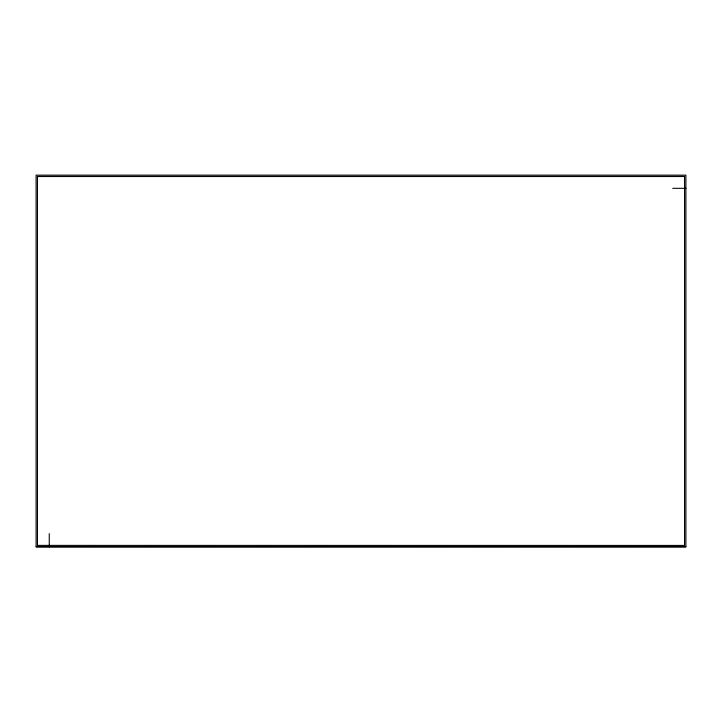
<?xml version="1.0" encoding="UTF-8"?>
<svg xmlns="http://www.w3.org/2000/svg" width="722" height="722" viewBox="0 0 722 722"><rect width="100%" height="100%" fill="white"/><g stroke="black" fill="none" stroke-linecap="round" stroke-linejoin="round"><path stroke-width="1.08" d="M37.445 176.511L684.555 176.511M672.742 188.316L685.9 188.316M37.445 545.39L684.555 545.435L684.555 176.466L37.445 176.466L37.445 545.435M36.1 546.78L685.9 546.78L685.9 175.157L36.1 175.157L36.1 546.843L685.9 546.843M49.258 533.63L49.258 546.78"/></g></svg>
